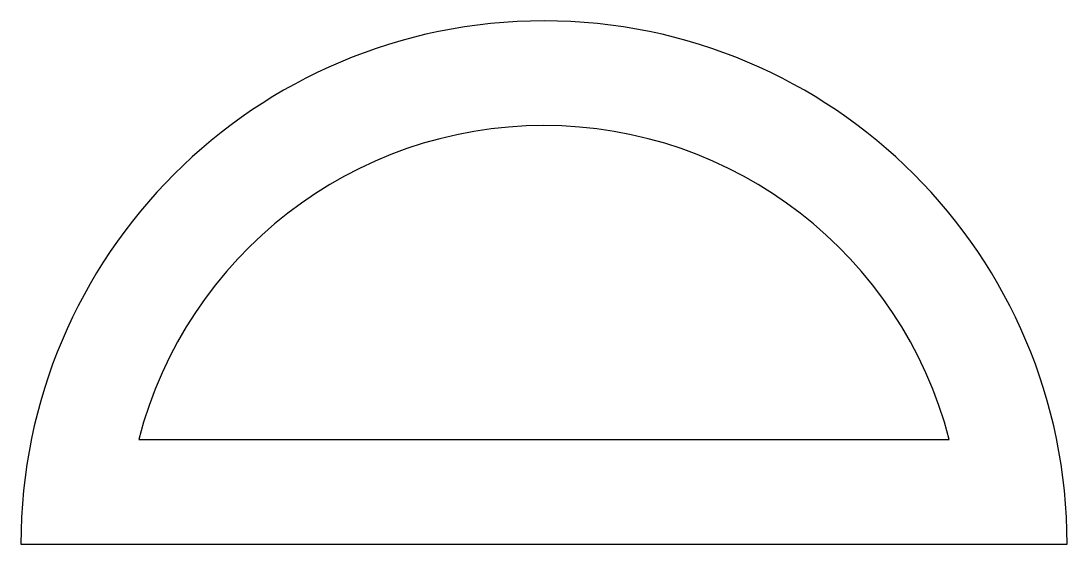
# Model space of a CAD drawing. Extents: x -0.125 to 0.125, y 0 to 0.125.
import ezdxf

# ---------------------------------------------------------------- set-up
doc = ezdxf.new("R2010")
doc.units = 0
doc.layers.add('SN', color=7, linetype='CONTINUOUS')

msp = doc.modelspace()

# ---------------------------------------------------------------- linework, layer by layer
at = {"layer": 'SN', "color": 0}
for p, q in [((-0.09682458365518543, 0.025), (0.09682458365518543, 0.025)), ((-0.125, 0), (0.125, 0))]:
    msp.add_line(p, q, dxfattribs=at)
for radius, start, end in [(0.125, 0, 180), (0.1, 14.47751218592992, 165.5224878140701)]:
    msp.add_arc((0, 0), radius, start, end, dxfattribs=at)

doc.saveas('drawing.dxf')
